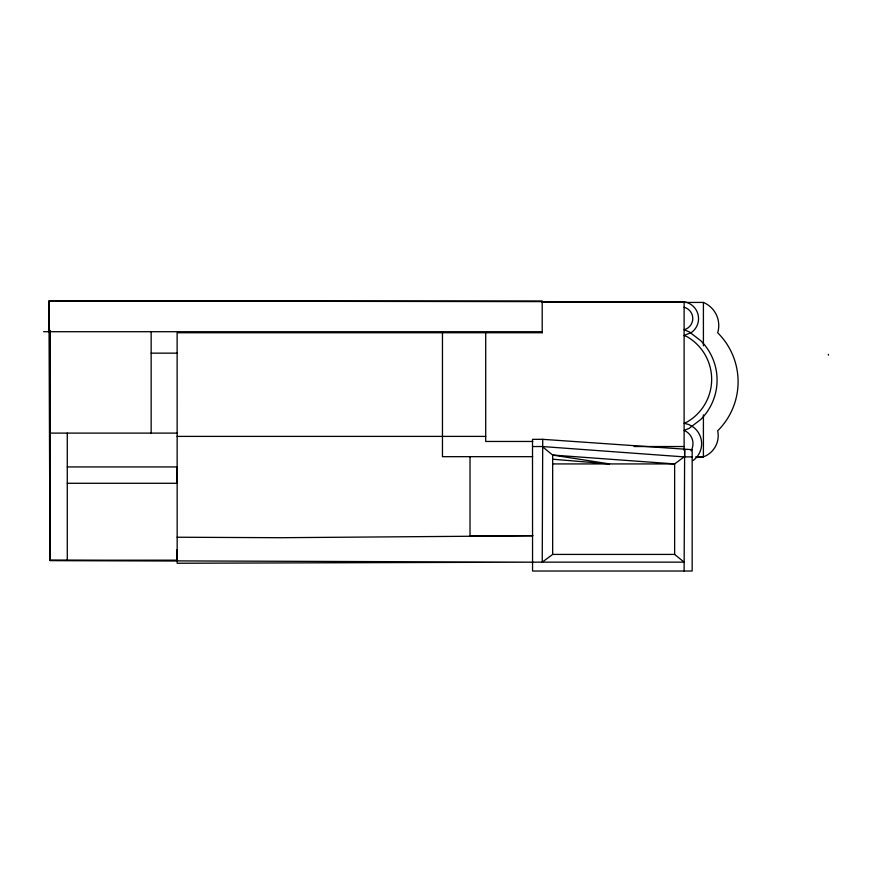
<?xml version="1.0" encoding="UTF-8"?>
<svg xmlns="http://www.w3.org/2000/svg" width="872" height="872" viewBox="0 0 872 872"><rect width="100%" height="100%" fill="white"/><g stroke="black" fill="none" stroke-linecap="round" stroke-linejoin="round"><path stroke-width="1.31" d="M43.6 331.709L542.199 331.709L542.199 332.744L177.125 332.744L177.169 563.247L532.705 562.178L49.987 560.445L49.987 330.39M67.275 560.445L67.275 433.101M485.704 332.744L485.704 441.461L532.781 441.461M532.552 562.146L542.242 562.146L552.663 554.418L674.634 554.418L684.117 562.146L542.242 562.146L542.722 439.335L692.161 449.69L692.161 571.018L532.552 571.018L532.509 439.335L542.722 439.335M684.117 571.018L684.64 449.69L684.64 456.884M692.161 456.884L684.117 456.884L674.634 463.926L552.63 463.926M532.814 535.779L280.435 537.708L177.125 537.228M177.092 549.633L177.092 560.423L49.987 560.445L48.941 300.982L542.199 300.982L542.199 332.744M48.941 331.709L48.941 300.982L684.117 301.81A17.026 17.026 0 0 1 691.496 332.439L684.117 335.469L687.016 336.668A49.279 49.279 0 0 1 687.016 422.026L684.117 423.225L688.826 424.555L693.077 426.931A20.765 20.765 0 0 1 693.077 460.536M673.674 302.017L684.029 302.017L541.795 302.104M684.869 302.431L703.41 302.431A24.972 24.972 0 0 1 717.678 332.744A69.084 69.084 0 0 1 717.678 430.812A22.607 22.607 0 0 1 703.41 456.874L695.692 456.874M151.15 353.149L177.005 353.149M177.125 433.101L49.693 433.101L49.987 560.445L177.583 560.391M177.125 436.392L485.704 436.392M532.509 446.54L542.199 446.529L684.117 456.884M634.108 446.529L684.117 446.529M532.661 456.677L442.464 456.677L442.464 331.709M696.75 457.081L703.41 457.081L703.41 414.876M67.275 466.934L177.125 466.934L177.125 483.284L67.275 483.284M49.955 483.284L49.693 331.709M532.738 535.659L470.019 535.909L470.019 456.677M542.199 301.81L607.021 302.148M552.663 459.228L609.517 463.926L552.663 455.053L542.199 446.529M49.726 330.499L49.987 560.445M828.4 354.337L828.4 355.155M703.41 302.431L703.41 345.781M684.117 301.81L684.117 450.421M674.634 554.418L674.634 463.926L552.663 455.053L552.663 554.418M661.031 301.81L661.031 302.431M151.15 331.709L151.15 433.101M691.06 450.824A14.312 14.312 0 0 0 684.117 430.408L689.24 428.294L700.772 419.443A55.677 55.677 0 0 0 700.772 340.712L689.24 331.861L684.117 329.736A11.619 11.619 0 0 0 684.117 307.26"/></g></svg>
